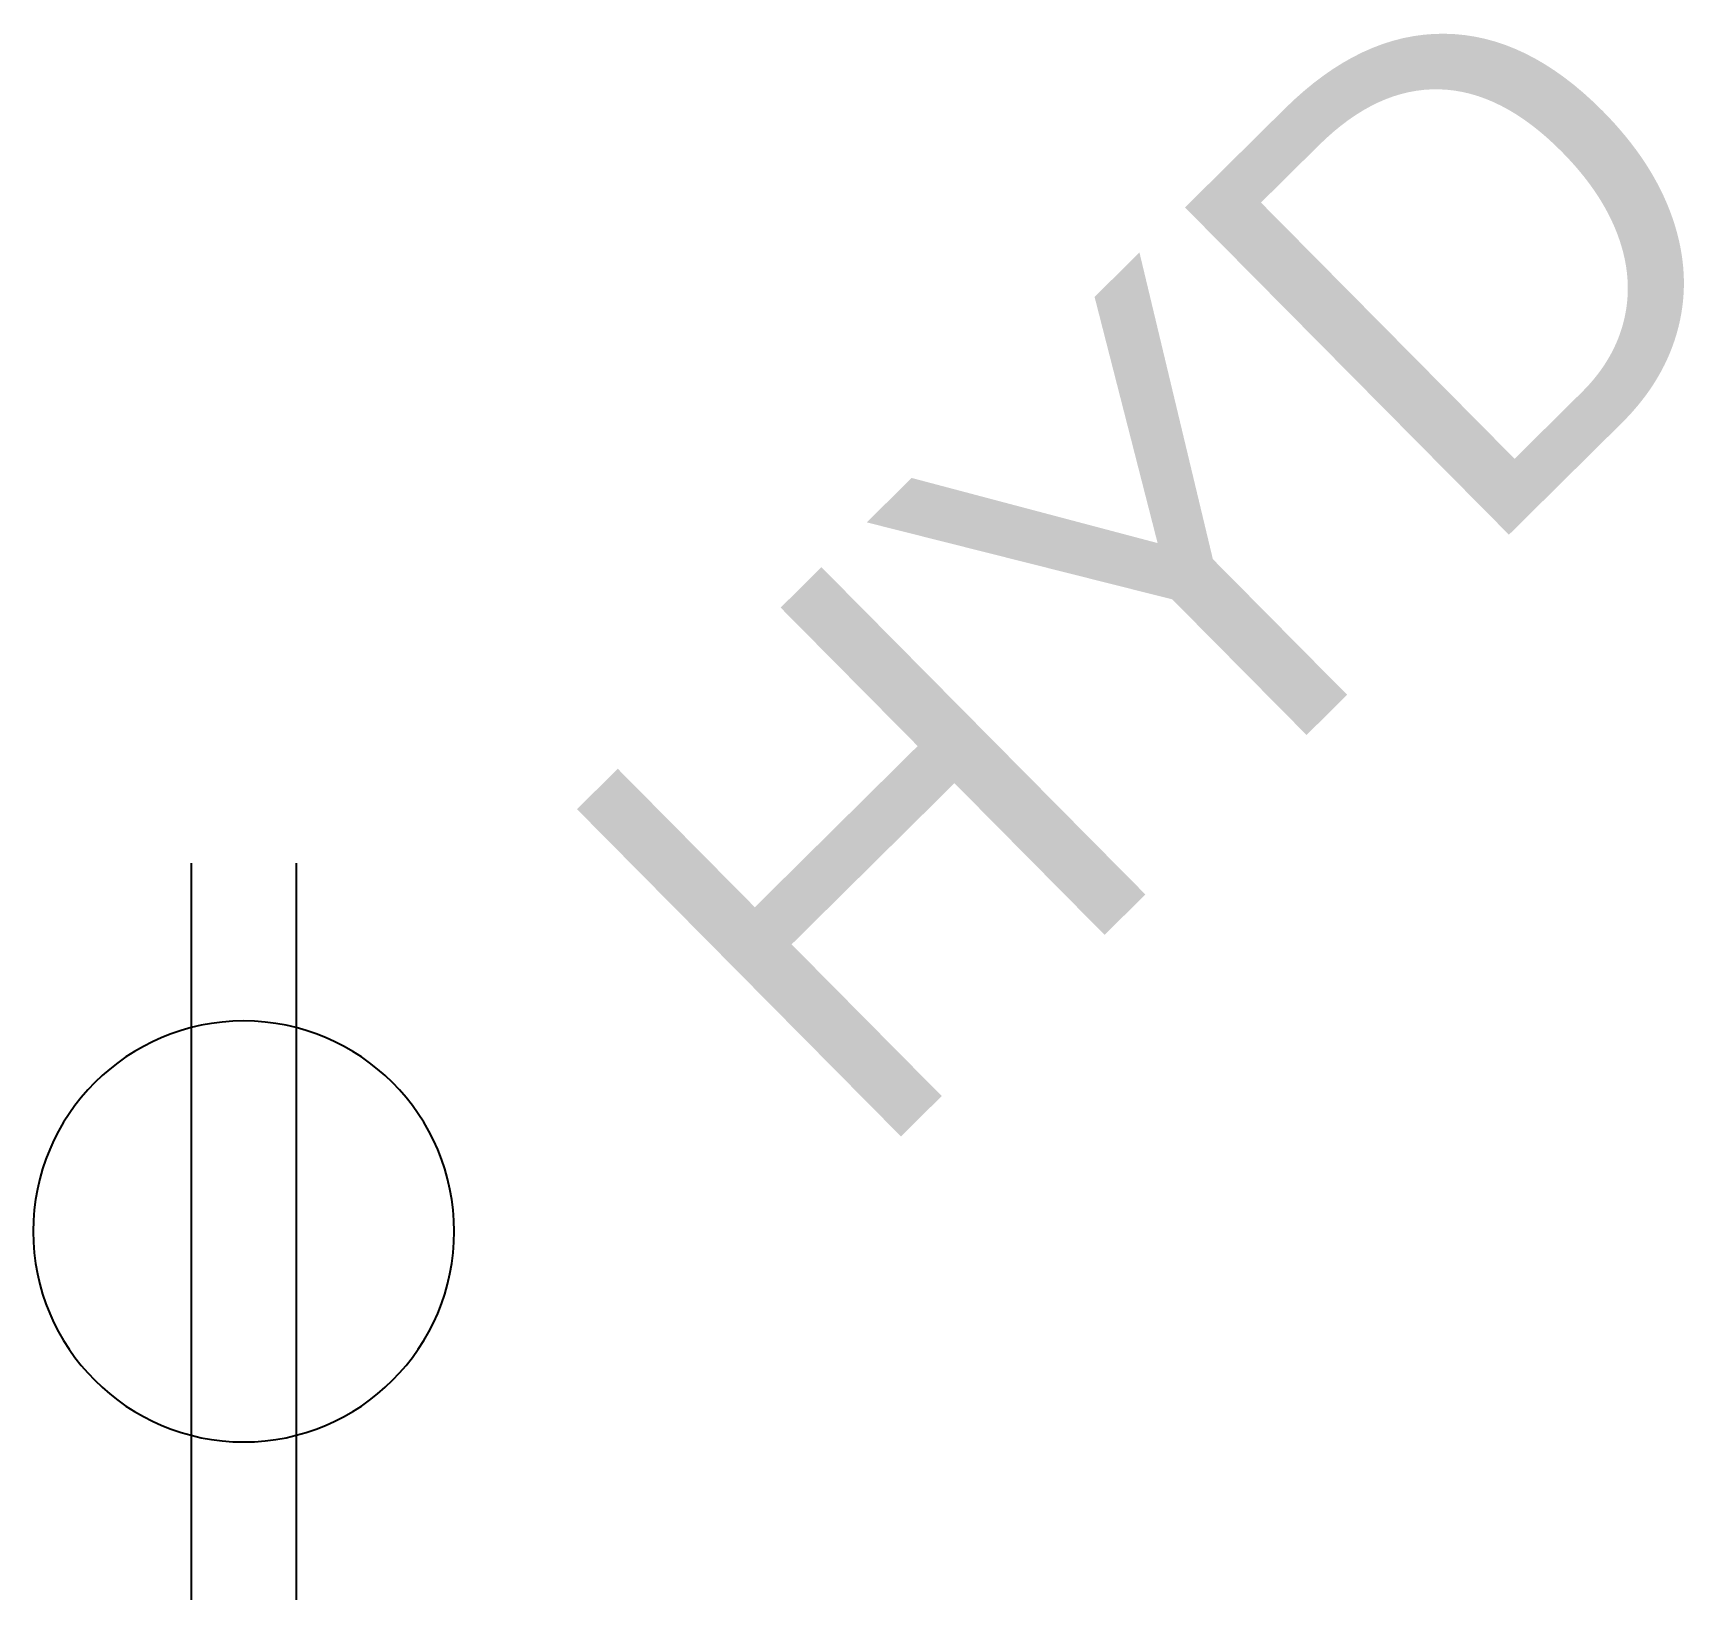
# Model space of a CAD drawing. Extents: x -0.16 to 1.1, y -0.28 to 0.91.
import ezdxf

# ---------------------------------------------------------------- set-up
doc = ezdxf.new("R2010")
doc.units = 0
doc.header["$MEASUREMENT"] = 0
doc.layers.add('CELL_HY_HYDRANT', color=7, linetype='Continuous')

msp = doc.modelspace()

# ---------------------------------------------------------------- linework, layer by layer
at = {"layer": 'CELL_HY_HYDRANT', "color": 54}
for p, q in [((-0.04, 0.28), (-0.04, -0.28)), ((0.04, 0.28), (0.04, -0.28))]:
    msp.add_line(p, q, dxfattribs=at)
for start, end in [(90, 180), (0, 90), (180, 270), (270, 360)]:
    msp.add_arc((0, 0), 0.16, start, end, dxfattribs=at)

# ---------------------------------------------------------------- texts
msp.add_text('HYD', height=0.349998, rotation=44.705256, dxfattribs=at).set_placement((0.47222, 0.045218))

doc.saveas('drawing.dxf')
